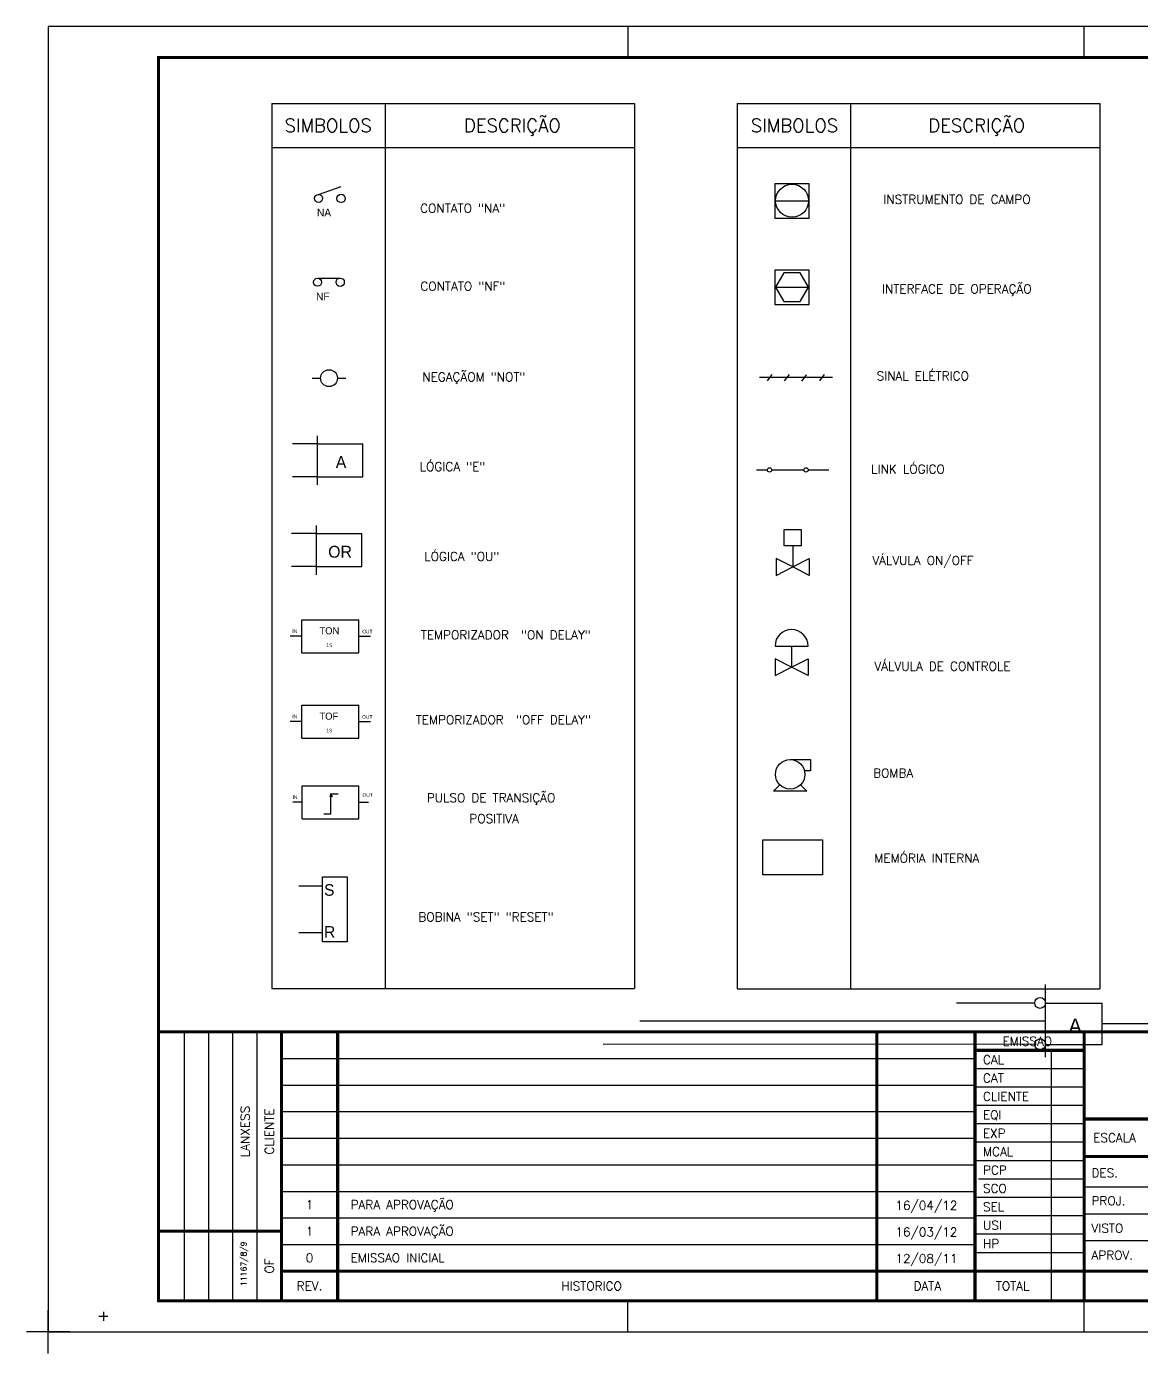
# Model space of a CAD drawing. Header units: feet. Extents: x -46890 to -45898, y -3252 to -1955.
# Drawn here: x -46889.6 to -46636.7, y -2255.7 to -1954.8 of the extents above; entities that cross this region are included whole.
import ezdxf
from ezdxf.enums import TextEntityAlignment as Align

# ---------------------------------------------------------------- set-up
doc = ezdxf.new("R2010")
doc.units = ezdxf.units.FT
doc.header["$MEASUREMENT"] = 0
doc.linetypes.add('HIDDEN2', pattern=[0.1875, 0.125, -0.0625])
for name, color, linetype in [('AUXILIAR', 7, 'Continuous'), ('CAMPO', 7, 'Continuous'), ('CONTORNO', 3, 'Continuous'), ('FORMATO', 8, 'Continuous'), ('TEXTO', 2, 'Continuous')]:
    doc.layers.add(name, color=color, linetype=linetype)
doc.styles.add('B', font='Romans')
doc.styles.add('ROMANS', font='romans.shx', dxfattribs={"height": 3})
doc.linetypes.add('FENCELINE1', pattern='A,0.25,-0.1,[133,ltypeshp.shx,S=0.1,R=0,X=-0.1,Y=0],-0.1,1', length=1.45)

msp = doc.modelspace()

# ---------------------------------------------------------------- linework, layer by layer
at = {"color": 7}
for p, q in [((-46823.34, -1992.87), (-46818.27, -1991.12)), ((-46823.56, -2011.88), (-46818.46, -2011.86))]:
    msp.add_line(p, q, dxfattribs=at)
at = {"color": 7, "linetype": 'Continuous'}
for p, q in [((-46719.69, -1994.32), (-46712.2, -1994.32)), ((-46719.73, -2013.9), (-46712.23, -2013.9)), ((-46721.55, -2035.13), (-46720.47, -2033.69)), ((-46721.55, -2035.13), (-46720.47, -2033.69)), ((-46717.66, -2035.13), (-46716.57, -2033.69)), ((-46717.66, -2035.13), (-46716.57, -2033.69)), ((-46713.76, -2035.21), (-46712.67, -2033.77)), ((-46713.76, -2035.21), (-46712.67, -2033.77)), ((-46709.69, -2035.13), (-46708.61, -2033.69)), ((-46709.69, -2035.13), (-46708.61, -2033.69)), ((-46823.63, -2058.77), (-46823.63, -2047.62)), ((-46823.63, -2049.45), (-46813.33, -2049.45)), ((-46813.33, -2056.95), (-46813.33, -2049.45)), ((-46823.63, -2056.95), (-46813.33, -2056.95)), ((-46823.85, -2079.12), (-46823.85, -2067.98)), ((-46823.85, -2069.8), (-46813.54, -2069.8)), ((-46813.54, -2077.3), (-46813.54, -2069.8)), ((-46823.85, -2077.3), (-46813.54, -2077.3)), ((-46827.12, -2089.34), (-46814.26, -2089.34)), ((-46827.12, -2096.83), (-46827.12, -2089.34)), ((-46814.26, -2096.83), (-46814.26, -2089.34)), ((-46827.12, -2096.83), (-46814.26, -2096.83)), ((-46719.81, -2095.32), (-46712.32, -2095.32)), ((-46827.12, -2108.7), (-46814.26, -2108.7)), ((-46827.12, -2116.2), (-46827.12, -2108.7)), ((-46814.26, -2116.2), (-46814.26, -2108.7)), ((-46827.12, -2116.2), (-46814.26, -2116.2)), ((-46827.05, -2127), (-46814.19, -2127)), ((-46827.05, -2134.5), (-46827.05, -2127)), ((-46814.19, -2134.5), (-46814.19, -2127)), ((-46827.05, -2134.5), (-46814.19, -2134.5))]:
    msp.add_line(p, q, dxfattribs=at)
at = {"color": 7, "linetype": 'ByBlock'}
for p, q in [((-46658.46, -2188.57), (-46658.46, -2172.09)), ((-46658.46, -2176.28), (-46645.58, -2176.28)), ((-46645.58, -2185.66), (-46645.58, -2176.28)), ((-46658.46, -2185.66), (-46645.58, -2185.66))]:
    msp.add_line(p, q, dxfattribs=at)
at = {"color": 7, "linetype": 'Continuous'}
for points in [[(-46719.83, -1990.49), (-46719.83, -1998.26), (-46712.06, -1998.26), (-46712.06, -1990.49)], [(-46719.86, -2010.08), (-46719.86, -2017.85), (-46712.1, -2017.85), (-46712.1, -2010.08)]]:
    msp.add_lwpolyline(points, close=True, dxfattribs=at)
msp.add_circle((-46715.95, -1994.32), 3.75, dxfattribs=at)
at = {"color": 7}
for centre, radius in [((-46823.37, -1993.79), 0.916), ((-46818.24, -1993.79), 0.943), ((-46823.59, -2012.8), 0.916), ((-46818.46, -2012.8), 0.943)]:
    msp.add_circle(centre, radius, dxfattribs=at)
at = {"color": 7, "linetype": 'Continuous'}
msp.add_arc((-46716.07, -2095.32), 3.75, 0, 180, dxfattribs=at)
at = {"layer": 'AUXILIAR', "color": 7}
for p, q in [((-46833.95, -1972.23), (-46751.71, -1972.23)), ((-46833.95, -1972.23), (-46833.95, -2173)), ((-46808.25, -1972.23), (-46808.25, -2173)), ((-46751.71, -1972.23), (-46751.71, -2173)), ((-46728.39, -1972.23), (-46646.15, -1972.23)), ((-46728.39, -1972.23), (-46728.39, -2173.01)), ((-46702.69, -1972.23), (-46702.69, -2173.01)), ((-46646.15, -1972.23), (-46646.15, -2173.01)), ((-46833.95, -1982.23), (-46751.71, -1982.23)), ((-46728.39, -1982.23), (-46646.15, -1982.23)), ((-46833.95, -2173), (-46751.71, -2173)), ((-46728.39, -2173.01), (-46646.15, -2173.01))]:
    msp.add_line(p, q, dxfattribs=at)
at = {"layer": 'CAMPO', "color": 7, "linetype": 'FENCELINE1', "ltscale": 2}
for p, q in [((-46824.83, -2034.56), (-46822.91, -2034.56)), ((-46819.07, -2034.56), (-46817.14, -2034.56)), ((-46706.79, -2034.41), (-46723.35, -2034.41))]:
    msp.add_line(p, q, dxfattribs=at)
at = {"layer": 'CAMPO', "color": 7, "ltscale": 2}
for p, q in [((-46823.63, -2049.45), (-46829.28, -2049.45)), ((-46823.63, -2056.95), (-46829.28, -2056.95)), ((-46823.85, -2069.8), (-46829.5, -2069.8)), ((-46715.81, -2072.61), (-46715.81, -2077.37)), ((-46823.85, -2077.3), (-46829.5, -2077.3)), ((-46827.12, -2096.83), (-46827.12, -2089.34)), ((-46827.12, -2089.34), (-46827.12, -2089.34)), ((-46827.12, -2093.08), (-46829.83, -2093.08)), ((-46814.26, -2093.08), (-46811.55, -2093.08)), ((-46827.12, -2096.83), (-46827.12, -2096.83)), ((-46716.07, -2095.32), (-46716.07, -2100.08)), ((-46827.12, -2116.2), (-46827.12, -2108.7)), ((-46827.12, -2108.7), (-46827.12, -2108.7)), ((-46827.12, -2112.45), (-46829.83, -2112.45)), ((-46814.26, -2112.45), (-46811.55, -2112.45)), ((-46827.12, -2116.2), (-46827.12, -2116.2)), ((-46716.38, -2121.07), (-46711.76, -2121.07)), ((-46711.76, -2121.07), (-46711.76, -2123.62)), ((-46711.76, -2123.62), (-46713.13, -2123.62)), ((-46827.05, -2134.5), (-46827.05, -2127)), ((-46827.05, -2127), (-46827.05, -2127)), ((-46718.74, -2126.77), (-46720.16, -2128.2)), ((-46714.02, -2126.77), (-46712.59, -2128.2)), ((-46820.55, -2128.84), (-46820.83, -2129.52)), ((-46820.55, -2133.36), (-46820.55, -2128.84)), ((-46820.55, -2128.84), (-46818.95, -2128.84)), ((-46820.55, -2128.84), (-46820.27, -2129.52)), ((-46712.59, -2128.2), (-46720.16, -2128.2)), ((-46829.51, -2130.75), (-46829.51, -2130.75)), ((-46827.05, -2130.75), (-46829.21, -2130.75)), ((-46822.15, -2133.36), (-46820.55, -2133.36)), ((-46814.19, -2130.75), (-46812.02, -2130.75)), ((-46827.05, -2134.5), (-46827.05, -2134.5)), ((-46822.46, -2149.74), (-46827.8, -2149.74)), ((-46822.46, -2160.32), (-46827.8, -2160.32))]:
    msp.add_line(p, q, dxfattribs=at)
at = {"layer": 'CAMPO', "color": 7, "linetype": 'ByBlock', "ltscale": 2}
for p, q in [((-46724.04, -2055.37), (-46721.56, -2055.37)), ((-46720.55, -2055.37), (-46713.29, -2055.37)), ((-46712.28, -2055.37), (-46707.61, -2055.37))]:
    msp.add_line(p, q, dxfattribs=at)
at = {"layer": 'CAMPO', "linetype": 'ByBlock', "ltscale": 2}
for p, q in [((-46660.92, -2176.28), (-46678.66, -2176.28)), ((-46750.52, -2180.33), (-46658.46, -2180.33)), ((-46622.76, -2180.97), (-46645.58, -2180.97)), ((-46660.92, -2185.57), (-46758.81, -2185.66))]:
    msp.add_line(p, q, dxfattribs=at)
at = {"layer": 'CAMPO', "color": 7, "ltscale": 2}
for points in [[(-46719.73, -2013.9), (-46717.86, -2017.15), (-46714.11, -2017.15), (-46712.23, -2013.9), (-46714.11, -2010.65), (-46717.86, -2010.65)], [(-46717.73, -2068.87), (-46713.9, -2068.87), (-46713.9, -2072.61), (-46717.73, -2072.61)], [(-46717.73, -2068.87), (-46713.9, -2068.87), (-46713.9, -2072.61), (-46717.73, -2072.61)], [(-46715.81, -2077.37), (-46715.81, -2077.37), (-46719.55, -2075.46), (-46719.55, -2079.29)], [(-46715.81, -2077.37), (-46715.81, -2077.37), (-46712.08, -2075.46), (-46712.08, -2079.29)], [(-46716.07, -2100.08), (-46716.07, -2100.08), (-46719.8, -2098.17), (-46719.8, -2102)], [(-46716.07, -2100.08), (-46716.07, -2100.08), (-46712.33, -2098.17), (-46712.33, -2102)], [(-46822.46, -2147.66), (-46816.86, -2147.66), (-46816.86, -2162.41), (-46822.46, -2162.41)]]:
    msp.add_lwpolyline(points, close=True, dxfattribs=at)
at = {"layer": 'CAMPO', "linetype": 'ByBlock', "ltscale": 2}
msp.add_lwpolyline([(-46722.59, -2139.27), (-46709.05, -2139.27), (-46709.05, -2147.23), (-46722.59, -2147.23)], close=True, dxfattribs=at)
at = {"layer": 'CAMPO', "color": 7, "linetype": 'FENCELINE1', "ltscale": 2}
msp.add_circle((-46820.99, -2034.56), 1.92, dxfattribs=at)
at = {"layer": 'CAMPO', "color": 7, "linetype": 'ByBlock', "ltscale": 2}
for centre, radius in [((-46721.06, -2055.37), 0.503), ((-46712.78, -2055.37), 0.503), ((-46659.69, -2176.24), 1.23), ((-46659.69, -2185.61), 1.23)]:
    msp.add_circle(centre, radius, dxfattribs=at)
at = {"layer": 'CAMPO', "color": 7, "ltscale": 2}
msp.add_circle((-46716.38, -2124.41), 3.34, dxfattribs=at)
at = {"layer": 'FORMATO'}
for p, q in [((-46464.68, -1954.81), (-46884.68, -1954.81)), ((-46884.68, -1954.81), (-46884.68, -2250.81)), ((-46753.22, -1954.81), (-46753.22, -1962.02)), ((-46649.68, -1961.81), (-46649.68, -1954.81)), ((-46853.77, -2243.81), (-46853.77, -2182.81)), ((-46848.27, -2243.81), (-46848.27, -2182.81)), ((-46842.77, -2243.81), (-46842.77, -2182.81)), ((-46837.27, -2243.81), (-46837.27, -2182.81)), ((-46657.18, -2186.99), (-46657.18, -2243.81)), ((-46831.77, -2188.84), (-46674.45, -2188.84)), ((-46649.68, -2191.16), (-46674.45, -2191.16)), ((-46831.77, -2194.87), (-46674.45, -2194.87)), ((-46649.68, -2195.33), (-46674.45, -2195.33)), ((-46649.68, -2199.51), (-46674.45, -2199.51)), ((-46831.77, -2200.9), (-46674.45, -2200.9)), ((-46649.68, -2203.68), (-46674.45, -2203.68)), ((-46831.77, -2206.92), (-46674.45, -2206.92)), ((-46649.68, -2207.85), (-46674.45, -2207.85)), ((-46831.77, -2212.95), (-46674.45, -2212.95)), ((-46649.68, -2212.03), (-46674.45, -2212.03)), ((-46649.68, -2216.2), (-46673.65, -2216.2)), ((-46831.77, -2218.98), (-46674.45, -2218.98)), ((-46649.68, -2220.37), (-46674.45, -2220.37)), ((-46602.52, -2218.01), (-46649.68, -2218.01)), ((-46831.77, -2225.01), (-46674.45, -2225.01)), ((-46649.68, -2224.54), (-46674.45, -2224.54)), ((-46602.52, -2224.11), (-46649.68, -2224.11)), ((-46649.68, -2228.72), (-46674.45, -2228.72)), ((-46831.77, -2231.04), (-46674.45, -2231.04)), ((-46602.52, -2230.21), (-46649.68, -2230.21)), ((-46649.68, -2232.89), (-46674.45, -2232.89)), ((-46753.22, -2250.81), (-46753.22, -2243.61)), ((-46649.68, -2250.81), (-46649.68, -2243.81)), ((-46884.68, -2255.74), (-46884.68, -2245.89)), ((-46884.68, -2255.74), (-46884.68, -2245.89)), ((-46873.18, -2247.31), (-46871.18, -2247.31)), ((-46872.18, -2246.31), (-46872.18, -2248.31)), ((-46879.76, -2250.81), (-46889.6, -2250.81)), ((-46879.76, -2250.81), (-46889.6, -2250.81)), ((-46884.68, -2250.81), (-46464.68, -2250.81))]:
    msp.add_line(p, q, dxfattribs=at)
at = {"layer": 'FORMATO', "const_width": 0.7}
for points in [[(-46471.68, -2243.81), (-46471.68, -1961.81), (-46859.68, -1961.81), (-46859.68, -2243.81), (-46471.68, -2243.81)], [(-46471.68, -2182.81), (-46859.68, -2182.81)], [(-46831.77, -2182.81), (-46831.77, -2243.81), (-46649.68, -2243.81)], [(-46819.03, -2182.81), (-46819.03, -2243.81)], [(-46696.73, -2182.81), (-46696.73, -2243.81)], [(-46674.45, -2182.81), (-46674.45, -2243.81)], [(-46649.68, -2182.81), (-46649.68, -2243.81)], [(-46649.68, -2186.99), (-46674.45, -2186.99)], [(-46512.43, -2202.56), (-46649.68, -2202.56)], [(-46471.68, -2211.06), (-46649.68, -2211.06)], [(-46859.68, -2227.98), (-46831.77, -2227.98)], [(-46602.52, -2237.06), (-46831.77, -2237.06)]]:
    msp.add_lwpolyline(points, dxfattribs=at)

# ---------------------------------------------------------------- texts
at = {"color": 7, "linetype": 'HIDDEN2', "width": 9.3323, "attachment_point": 5}
for s, insert, char_height in [('A', (-46818.26, -2053.59), 2.69), ('OR', (-46818.48, -2073.94), 2.688)]:
    msp.add_mtext(s, dxfattribs=dict(at, insert=insert, char_height=char_height))
at = {"color": 7, "linetype": 'FENCELINE1', "ltscale": 8, "char_height": 2.625, "width": 6.6983, "attachment_point": 1}
for s, insert in [(' S', (-46823.08, -2149.31)), (' R', (-46823.08, -2158.82))]:
    msp.add_mtext(s, dxfattribs=dict(at, insert=insert))
at = {"color": 7, "linetype": 'ByBlock', "insert": (-46651.74, -2181.46), "char_height": 3.36, "width": 11.6654, "attachment_point": 5}
msp.add_mtext('A', dxfattribs=at)
at = {"layer": 'CAMPO', "color": 7, "ltscale": 2}
for s, height, p in [('NA', 1.728, (-46823.72, -1997.87)), ('NF', 1.728, (-46823.94, -2016.88)), ('TON', 1.6, (-46823.17, -2092.64)), ('IN', 0.8, (-46829.32, -2092.34)), ('OUT', 0.8, (-46813.46, -2092.42)), ('1S', 0.8, (-46821.6, -2095.5)), ('IN', 0.8, (-46829.32, -2111.7)), ('TOF', 1.6, (-46823.17, -2112.01)), ('OUT', 0.8, (-46813.46, -2111.78)), ('1S', 0.8, (-46821.6, -2114.86)), ('IN', 0.8, (-46829.25, -2130)), ('OUT', 0.8, (-46813.39, -2129.49))]:
    msp.add_text(s, height=height, dxfattribs=at).set_placement(p)
at = {"layer": 'CONTORNO', "style": 'ROMANS'}
for s, height, p in [('LANXESS', 2, (-46840.02, -2205.4)), ('11167/8/9', 1.28, (-46840.28, -2235.4))]:
    msp.add_text(s, height=height, rotation=90, dxfattribs=at).set_placement(p, align=Align.MIDDLE)
at = {"layer": 'CONTORNO', "linetype": 'Continuous', "style": 'ROMANS'}
for s, p in [('16/04/12', (-46685.48, -2223.16)), ('16/03/12', (-46685.48, -2229.19)), ('12/08/11', (-46685.48, -2235.22))]:
    msp.add_text(s, height=2, dxfattribs=at).set_placement(p, align=Align.CENTER)
at = {"layer": 'FORMATO', "style": 'ROMANS'}
for s, p in [('EMISSAO', (-46662.59, -2184.94)), ('1', (-46825.4, -2221.99)), ('1', (-46825.4, -2228.02)), ('0', (-46825.4, -2234.05)), ('REV.', (-46825.4, -2240.44)), ('TOTAL', (-46665.93, -2240.44))]:
    msp.add_text(s, height=2, dxfattribs=at).set_placement(p, align=Align.MIDDLE)
for s, p in [('CAL', (-46672.65, -2190.11)), ('CAT', (-46672.65, -2194.28)), ('CLIENTE', (-46672.65, -2198.45)), ('EQI', (-46672.65, -2202.63)), ('EXP', (-46672.65, -2206.8)), ('MCAL', (-46672.65, -2210.97)), ('PCP', (-46672.65, -2215.15)), ('SCO', (-46672.65, -2219.32)), ('SEL', (-46672.65, -2223.49)), ('USI', (-46672.65, -2227.66)), ('HP', (-46672.65, -2231.84))]:
    msp.add_text(s, height=2, dxfattribs=at).set_placement(p)
for s, p in [('CLIENTE', (-46834.52, -2205.4)), ('OF', (-46834.52, -2235.9))]:
    msp.add_text(s, height=2, rotation=90, dxfattribs=at).set_placement(p, align=Align.MIDDLE)
for s, p in [('ESCALA', (-46647.64, -2206.81)), ('DES.', (-46648.03, -2214.79)), ('PARA APROVAÇÃO', (-46816.09, -2221.99)), ('PROJ.', (-46648.03, -2221.11)), ('PARA APROVAÇÃO', (-46816.09, -2228.02)), ('VISTO', (-46648.03, -2227.34)), ('APROV.', (-46648.03, -2233.44)), ('EMISSAO INICIAL', (-46816.09, -2234.05))]:
    msp.add_text(s, height=2, dxfattribs=at).set_placement(p, align=Align.MIDDLE_LEFT)
for s, p in [('HISTORICO', (-46761.43, -2240.44)), ('DATA', (-46685.27, -2240.44))]:
    msp.add_text(s, height=2, dxfattribs=at).set_placement(p, align=Align.MIDDLE_CENTER)
at = {"layer": 'TEXTO', "color": 7}
for s, height, style, p in [('SIMBOLOS', 3, 'ROMANS', (-46821.18, -1978.74)), ('DESCRIÇÃO', 3, 'ROMANS', (-46779.41, -1978.74)), ('SIMBOLOS', 3, 'ROMANS', (-46715.41, -1978.74)), ('DESCRIÇÃO', 3, 'ROMANS', (-46674.08, -1978.74)), ('CONTATO "NA"', 2, 'ROMANS', (-46790.67, -1997.02)), ('INSTRUMENTO DE CAMPO', 2, 'ROMANS', (-46678.54, -1995.01)), ('CONTATO "NF"', 2, 'ROMANS', (-46790.62, -2014.7)), ('INTERFACE DE OPERAÇÃO', 2, 'ROMANS', (-46678.59, -2015.33)), ('NEGAÇÃOM "NOT"', 2, 'ROMANS', (-46788.13, -2035.28)), ('SINAL ELÉTRICO', 2, 'ROMANS', (-46686.31, -2035.05)), ('LÓGICA "E"', 2, 'ROMANS', (-46792.97, -2055.62)), ('LINK LÓGICO', 2, 'ROMANS', (-46689.67, -2056.18)), ('LÓGICA "OU"', 2, 'ROMANS', (-46790.86, -2075.98)), ('VÁLVULA ON/OFF', 2, 'ROMANS', (-46686.27, -2076.91)), ('TEMPORIZADOR  "ON DELAY"', 2, 'ROMANS', (-46780.89, -2093.78)), ('VÁLVULA DE CONTROLE', 2, 'ROMANS', (-46681.84, -2100.9)), ('TEMPORIZADOR  "OFF DELAY"', 2, 'ROMANS', (-46781.44, -2113.03)), ('BOMBA', 2, 'ROMANS', (-46693.01, -2125.12)), ('PULSO DE TRANSIÇÃO', 2, 'B', (-46784.23, -2130.71)), (' POSITIVA', 2, 'B', (-46784.23, -2135.44)), ('MEMÓRIA INTERNA', 2, 'ROMANS', (-46685.39, -2144.42)), ('BOBINA "SET" "RESET"', 2, 'B', (-46785.38, -2157.75))]:
    msp.add_text(s, height=height, dxfattribs=dict(at, style=style)).set_placement(p, align=Align.CENTER)

doc.saveas('drawing.dxf')
